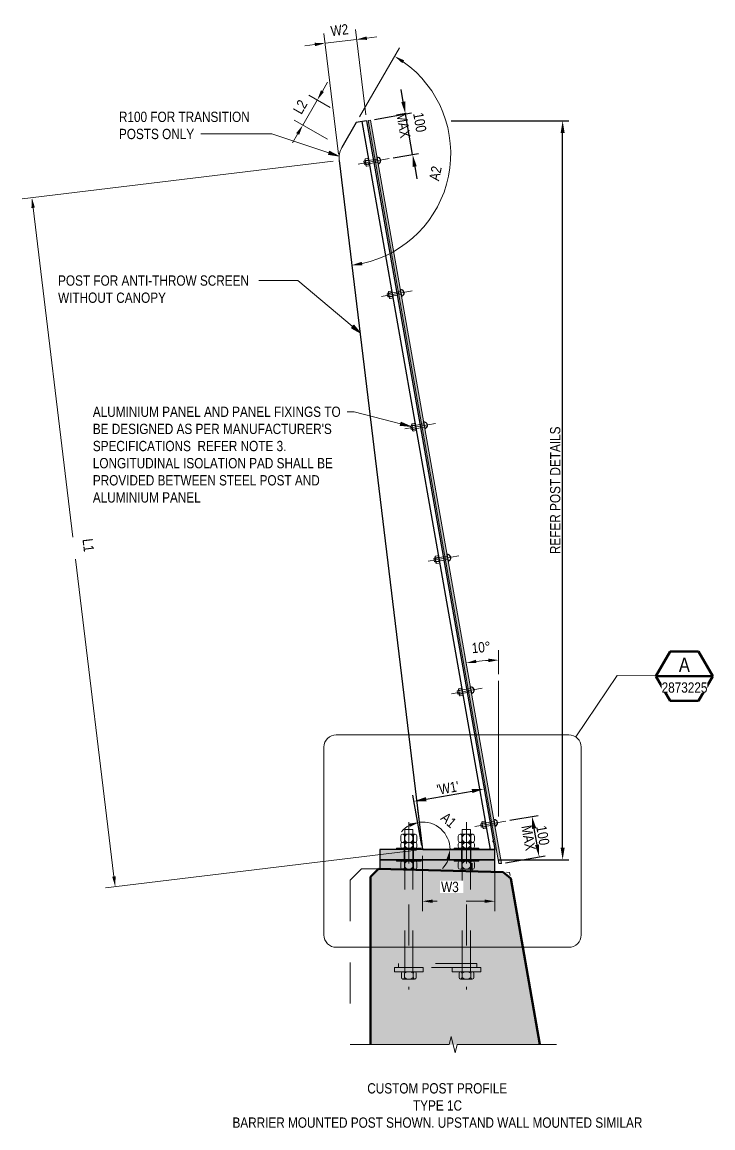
# Model space of a CAD drawing. Header units: metres. Extents: x 2.5 to 15.5, y -5.5 to 5.4.
# Drawn here: x 8.897 to 10.578, y 2.667 to 5.357 of the extents above; entities that cross this region are included whole.
import ezdxf

# ---------------------------------------------------------------- set-up
doc = ezdxf.new("R2010")
doc.units = ezdxf.units.M
doc.linetypes.add('JacobsCenter', pattern=[0.015, 0.009, -0.0015, 0.003, -0.0015])
doc.linetypes.add('JacobsDash', pattern=[0.0045, 0.003, -0.0015])
doc.layers.get('Defpoints').update_dxf_attribs({"color": 41})
for name, color, linetype, lineweight in [('A-ANNO-DIMS', 7, 'Continuous', 9), ('A-ANNO-SYMB', 7, 'Continuous', 9), ('A-DETL', 7, 'Continuous', 13), ('A-DETL-GENF', 7, 'Continuous', 9), ('G-ANNO-TEXT', 7, 'Continuous', 9)]:
    doc.layers.add(name, color=color, linetype=linetype, lineweight=lineweight)
doc.styles.add('Arial Narrow_3', font='ARIALN.TTF', dxfattribs={"height": 0.025})
doc.styles.add('Arial Narrow_4', font='ARIALN.TTF', dxfattribs={"height": 0.035})
doc.dimstyles.new('____ddd____', dxfattribs={"dimscale": 0.3048, "dimtxt": 0.025586, "dimasz": 0.098425, "dimexe": 0.049213, "dimexo": 0.032808, "dimgap": 0.016404, "dimtad": 1, "dimdec": 0, "dimlfac": 1000, "dimzin": 0, "dimdsep": 46, "dimtxsty": 'Arial Narrow_3', "dimsah": 1, "dimcen": 0.09, "dimaunit": 1, "dimadec": 4, "dimazin": 0, "dimtfac": 1, "dimtdec": 4, "dimtix": 1, "dimtmove": 0, "dimatfit": 3, "dimfxl": 1, "dimtvp": 1, "dimtolj": 1, "dimtzin": 0, "dimarcsym": 2})
doc.dimstyles.new('____ddd_____1', dxfattribs={"dimscale": 0.3048, "dimtxt": 0.025586, "dimasz": 0.098425, "dimexe": 0.049213, "dimexo": 0.032808, "dimgap": 0.016404, "dimtad": 1, "dimdec": 0, "dimlfac": 1000, "dimzin": 0, "dimdsep": 46, "dimtxsty": 'Arial Narrow_3', "dimsah": 1, "dimcen": 0.09, "dimaunit": 1, "dimadec": 4, "dimazin": 0, "dimtfac": 1, "dimtdec": 4, "dimtix": 1, "dimtmove": 2, "dimatfit": 3, "dimfxl": 1, "dimtvp": 1, "dimtolj": 1, "dimtzin": 0, "dimarcsym": 2})
doc.dimstyles.new('Dimension_Angle_O__DMS_', dxfattribs={"dimscale": 0.3048, "dimtxt": 0.025586, "dimasz": 0.082021, "dimexe": 0.07874, "dimexo": 0.052493, "dimgap": 0.065617, "dimtad": 1, "dimdec": 3, "dimlfac": 1000, "dimrnd": 0.001, "dimzin": 0, "dimdsep": 46, "dimtxsty": 'Arial Narrow_3', "dimsah": 1, "dimcen": 0.09, "dimaunit": 1, "dimadec": 4, "dimazin": 0, "dimtfac": 1, "dimtdec": 4, "dimtix": 1, "dimtmove": 2, "dimatfit": 3, "dimfxl": 1, "dimtvp": 1, "dimtfill": 1, "dimtolj": 1, "dimtzin": 0, "dimlwd": 18, "dimlwe": 18, "dimarcsym": 2})
doc.dimstyles.new('Dimension_Angle_T___º__', dxfattribs={"dimscale": 0.3048, "dimtxt": 0.025586, "dimasz": 0.082021, "dimexe": 0.07874, "dimexo": 0.052493, "dimgap": 0.065617, "dimtad": 1, "dimdec": 3, "dimlfac": 1000, "dimrnd": 0.001, "dimzin": 0, "dimdsep": 46, "dimtxsty": 'Arial Narrow_3', "dimsah": 1, "dimcen": 0.09, "dimadec": 0, "dimazin": 0, "dimtfac": 1, "dimtdec": 4, "dimtix": 1, "dimtmove": 0, "dimatfit": 3, "dimfxl": 1, "dimtvp": 1, "dimtolj": 1, "dimtzin": 0, "dimlwd": 18, "dimlwe": 18, "dimarcsym": 2})
doc.dimstyles.new('Dimension_Angle_T___º___1', dxfattribs={"dimscale": 0.3048, "dimtxt": 0.025586, "dimasz": 0.082021, "dimexe": 0.07874, "dimexo": 0.052493, "dimgap": 0.065617, "dimtad": 1, "dimdec": 3, "dimlfac": 1000, "dimrnd": 0.001, "dimzin": 0, "dimdsep": 46, "dimtxsty": 'Arial Narrow_3', "dimsah": 1, "dimcen": 0.09, "dimadec": 0, "dimazin": 0, "dimtfac": 1, "dimtdec": 4, "dimtix": 1, "dimtmove": 0, "dimatfit": 3, "dimfxl": 1, "dimtvp": 1, "dimtolj": 1, "dimtzin": 0, "dimlwd": 18, "dimlwe": 18, "dimarcsym": 2})
doc.dimstyles.new('Dimension_Standard_O__mm_', dxfattribs={"dimscale": 0.3048, "dimtxt": 0.025586, "dimasz": 0.082021, "dimexe": 0.07874, "dimexo": 0.049213, "dimgap": 0.049213, "dimtad": 1, "dimdec": 0, "dimlfac": 1000, "dimzin": 0, "dimdsep": 46, "dimtxsty": 'Arial Narrow_3', "dimsah": 1, "dimcen": 0.09, "dimaunit": 1, "dimadec": 4, "dimazin": 0, "dimtfac": 1, "dimtdec": 4, "dimtix": 1, "dimtmove": 0, "dimatfit": 3, "dimfxl": 1, "dimtvp": 1, "dimtfill": 1, "dimtolj": 1, "dimtzin": 0, "dimlwd": 18, "dimlwe": 18, "dimarcsym": 2})
doc.dimstyles.new('Dimension_Standard_O__mm__1', dxfattribs={"dimscale": 0.3048, "dimtxt": 0.025586, "dimasz": 0.082021, "dimexe": 0.07874, "dimexo": 0.049213, "dimgap": 0.049213, "dimtad": 1, "dimdec": 0, "dimlfac": 1000, "dimzin": 0, "dimdsep": 46, "dimtxsty": 'Arial Narrow_3', "dimsah": 1, "dimcen": 0.09, "dimaunit": 1, "dimadec": 4, "dimazin": 0, "dimtfac": 1, "dimtdec": 4, "dimtix": 1, "dimtmove": 2, "dimatfit": 3, "dimfxl": 1, "dimtvp": 1, "dimtfill": 1, "dimtolj": 1, "dimtzin": 0, "dimlwd": 18, "dimlwe": 18, "dimarcsym": 2})

# ---------------------------------------------------------------- blocks, each defined once
blk = doc.blocks.new('CS_DET_BreakLine_ViewScale1 - CS_Std BreakLine-5790255-DRG-2873224- SECTION 1')
at = {"layer": 'A-DETL-GENF', "lineweight": 18}
for p, q in [((0.2211, 0), (-0.02, 0)), ((0.2261, 0.02), (0.2211, 0)), ((0.2361, -0.02), (0.2261, 0.02)), ((0.2411, 0), (0.2361, -0.02)), ((0.4822, 0), (0.2411, 0))]:
    blk.add_line(p, q, dxfattribs=at)
blk = doc.blocks.new('Drafting View - SheetRef-4900799-DRG-2873224- SECTION 1')
at = {"layer": 'A-ANNO-SYMB', "lineweight": 50}
for p, q in [((-0.00346, 0.006), (-0.00693, 0)), ((0.00346, 0.006), (-0.00346, 0.006)), ((0.00693, 0), (0.00346, 0.006)), ((-0.00693, 0), (0.00693, 0)), ((-0.00693, 0), (-0.00347, -0.006)), ((0.00346, -0.006), (0.00693, 0)), ((-0.00347, -0.006), (0.00346, -0.006))]:
    blk.add_line(p, q, dxfattribs=at)
blk = doc.blocks.new('DIMBLOCK1-DRG-2873224- SECTION 1')
at = {"layer": 'A-ANNO-DIMS', "color": 0, "lineweight": 18, "transparency": 16777216}
for p, q in [((9.9715, 3.8298), (9.9813, 3.7746)), ((10.0565, 3.7706), (10.0565, 3.8292))]:
    blk.add_line(p, q, dxfattribs=at)
blk.add_arc((10.0565, 3.348), 0.4571, 93.1337, 96.8663, dxfattribs=at)
at = {"layer": 'A-ANNO-DIMS', "color": 0, "transparency": 16777216}
for points in [[(10.0024, 3.7978), (10.0012, 3.806), (9.9771, 3.7982)], [(10.0314, 3.8087), (10.0316, 3.8003), (10.0565, 3.8052)]]:
    blk.add_solid(points, dxfattribs=at)
at = {"layer": 'Defpoints', "color": 0, "transparency": 16777216}
for p in [(9.9687, 3.8455), (10.0299, 3.8044), (10.0565, 3.7546), (10.0565, 3.348)]:
    blk.add_point(p, dxfattribs=at)
at = {"layer": 'A-ANNO-DIMS', "color": 0, "lineweight": 18, "transparency": 16777216, "insert": (10.0138, 3.8361), "char_height": 0.025, "width": 0.054583, "attachment_point": 5, "rotation": 5, "style": 'Arial Narrow_3'}
blk.add_mtext('\\A1;10°', dxfattribs=at)
blk = doc.blocks.new('DIMBLOCK2-DRG-2873224- SECTION 1')
at = {"layer": 'A-ANNO-DIMS', "color": 0, "lineweight": -2, "transparency": 16777216}
for p, q in [((10.0835, 3.4155), (10.1525, 3.4276)), ((10.1499, 3.3561), (10.1429, 3.3955)), ((10.073, 3.312), (10.1699, 3.3291))]:
    blk.add_line(p, q, dxfattribs=at)
at = {"layer": 'A-ANNO-DIMS', "color": 0, "transparency": 16777216}
for points in [[(10.1479, 3.3964), (10.138, 3.3946), (10.1377, 3.425)], [(10.1548, 3.3569), (10.145, 3.3552), (10.1551, 3.3265)]]:
    blk.add_solid(points, dxfattribs=at)
at = {"layer": 'Defpoints', "color": 0, "transparency": 16777216}
for p in [(10.1377, 3.425), (10.0737, 3.4137), (10.0631, 3.3103)]:
    blk.add_point(p, dxfattribs=at)
at = {"layer": 'A-ANNO-DIMS', "color": 0, "transparency": 16777216, "char_height": 0.025, "width": 0.074564, "attachment_point": 5, "rotation": 280, "style": 'Arial Narrow_3'}
for s, insert in [('\\A1;MAX', (10.1292, 3.3727)), ('\\A1;100', (10.1639, 3.3789))]:
    blk.add_mtext(s, dxfattribs=dict(at, insert=insert))
blk = doc.blocks.new('DIMBLOCK3-DRG-2873224- SECTION 1')
at = {"layer": 'A-ANNO-DIMS', "color": 0, "lineweight": -2, "transparency": 16777216}
for p, q in [((10.0193, 3.503), (10.0238, 3.4772)), ((9.8695, 3.3543), (9.8479, 3.4766)), ((9.88, 3.4671), (9.9917, 3.4867))]:
    blk.add_line(p, q, dxfattribs=at)
at = {"layer": 'A-ANNO-DIMS', "color": 0, "transparency": 16777216}
for points in [[(9.8792, 3.472), (9.8809, 3.4621), (9.8505, 3.4619)], [(9.9908, 3.4917), (9.9925, 3.4818), (10.0212, 3.492)]]:
    blk.add_solid(points, dxfattribs=at)
at = {"layer": 'Defpoints', "color": 0, "transparency": 16777216}
for p in [(10.0175, 3.5129), (10.0212, 3.492), (9.8712, 3.3444)]:
    blk.add_point(p, dxfattribs=at)
at = {"layer": 'A-ANNO-DIMS', "color": 0, "transparency": 16777216, "insert": (9.9328, 3.4942), "char_height": 0.025, "width": 0.065305, "attachment_point": 5, "rotation": 10, "style": 'Arial Narrow_3'}
blk.add_mtext("\\A1;'W1'", dxfattribs=at)
blk = doc.blocks.new('DIMBLOCK4-DRG-2873224- SECTION 1')
at = {"layer": 'A-ANNO-DIMS', "color": 0, "lineweight": -2, "transparency": 16777216}
for p, q in [((9.8244, 5.1631), (9.8192, 5.1926)), ((9.7541, 5.1202), (9.8444, 5.1361)), ((9.847, 5.035), (9.8296, 5.1335)), ((9.7997, 5.0267), (9.8617, 5.0376)), ((9.8522, 5.0055), (9.8574, 4.9759))]:
    blk.add_line(p, q, dxfattribs=at)
at = {"layer": 'A-ANNO-DIMS', "color": 0, "transparency": 16777216}
for points in [[(9.8293, 5.164), (9.8195, 5.1622), (9.8296, 5.1335)], [(9.8571, 5.0064), (9.8472, 5.0046), (9.847, 5.035)]]:
    blk.add_solid(points, dxfattribs=at)
at = {"layer": 'Defpoints', "color": 0, "transparency": 16777216}
for p in [(9.7443, 5.1185), (9.8296, 5.1335), (9.7898, 5.025)]:
    blk.add_point(p, dxfattribs=at)
at = {"layer": 'A-ANNO-DIMS', "color": 0, "transparency": 16777216, "insert": (9.8447, 5.1096), "char_height": 0.025, "width": 0.074564, "attachment_point": 5, "rotation": 280, "line_spacing_factor": 0.974696, "style": 'Arial Narrow_3'}
blk.add_mtext('\\A1;100\\PMAX', dxfattribs=at)
blk = doc.blocks.new('DIMBLOCK5-DRG-2873224- SECTION 1')
at = {"layer": 'A-ANNO-DIMS', "color": 0, "lineweight": -2, "transparency": 16777216}
for p, q in [((9.9409, 5.1168), (10.2272, 5.1168)), ((10.2122, 3.3494), (10.2122, 5.0868)), ((10.0571, 3.3194), (10.2272, 3.3194))]:
    blk.add_line(p, q, dxfattribs=at)
at = {"layer": 'A-ANNO-DIMS', "color": 0, "transparency": 16777216}
for points in [[(10.2072, 5.0868), (10.2172, 5.0868), (10.2122, 5.1168)], [(10.2072, 3.3494), (10.2172, 3.3494), (10.2122, 3.3194)]]:
    blk.add_solid(points, dxfattribs=at)
at = {"layer": 'Defpoints', "color": 0, "transparency": 16777216}
for p in [(9.9309, 5.1168), (10.2122, 5.1168), (10.0471, 3.3194)]:
    blk.add_point(p, dxfattribs=at)
at = {"layer": 'A-ANNO-DIMS', "color": 0, "transparency": 16777216, "insert": (10.1942, 4.2181), "char_height": 0.025, "width": 0.372821, "attachment_point": 5, "rotation": 90, "style": 'Arial Narrow_3'}
blk.add_mtext('\\A1;REFER POST DETAILS', dxfattribs=at)
blk = doc.blocks.new('DIMBLOCK6-DRG-2873224- SECTION 1')
at = {"layer": 'A-ANNO-DIMS', "color": 0, "lineweight": 18, "transparency": 16777216}
for p, q in [((9.8593, 3.4428), (9.866, 3.3872)), ((9.9703, 3.3444), (9.9143, 3.3444))]:
    blk.add_line(p, q, dxfattribs=at)
for start, end in [(118.3827, 139.8717), (0, 96.8937), (317.022, 338.511)]:
    blk.add_arc((9.8712, 3.3444), 0.067, start, end, dxfattribs=at)
at = {"layer": 'A-ANNO-DIMS', "color": 0, "transparency": 16777216}
for points in [[(9.8381, 3.4074), (9.8406, 3.3995), (9.8632, 3.411)], [(9.9295, 3.3206), (9.9377, 3.3191), (9.9383, 3.3444)]]:
    blk.add_solid(points, dxfattribs=at)
at = {"layer": 'Defpoints', "color": 0, "transparency": 16777216}
for p in [(9.8574, 3.4586), (9.8712, 3.3444), (9.9863, 3.3444)]:
    blk.add_point(p, dxfattribs=at)
at = {"layer": 'A-ANNO-DIMS', "color": 0, "lineweight": 18, "transparency": 16777216, "insert": (9.93, 3.4371), "char_height": 0.025, "width": 0.041912, "attachment_point": 1, "rotation": 318.4468, "line_spacing_factor": 0.974696, "style": 'Arial Narrow_3', "bg_fill": 3, "box_fill_scale": 1.1, "bg_fill_color": 256, "bg_fill_true_color": 13158600, "bg_fill_transparency": 0}
blk.add_mtext('\\A1;A1', dxfattribs=at)
at = {"layer": 'Defpoints', "color": 0, "transparency": 16777216}
blk.add_point((9.9, 3.405), dxfattribs=at)
blk = doc.blocks.new('DIMBLOCK7-DRG-2873224- SECTION 1')
at = {"layer": 'A-ANNO-DIMS', "color": 0, "lineweight": 18, "transparency": 16777216}
for p, q in [((9.6668, 5.0354), (9.6312, 5.3293)), ((9.7329, 5.1317), (9.7079, 5.3386)), ((9.6093, 5.3025), (9.5845, 5.2995)), ((9.6341, 5.3055), (9.7108, 5.3147)), ((9.7356, 5.3177), (9.7604, 5.3207))]:
    blk.add_line(p, q, dxfattribs=at)
at = {"layer": 'A-ANNO-DIMS', "color": 0, "transparency": 16777216}
for points in [[(9.6088, 5.3066), (9.6098, 5.2983), (9.6341, 5.3055)], [(9.7351, 5.3219), (9.7361, 5.3136), (9.7108, 5.3147)]]:
    blk.add_solid(points, dxfattribs=at)
at = {"layer": 'Defpoints', "color": 0, "transparency": 16777216}
for p in [(9.7347, 5.1168), (9.6686, 5.0206)]:
    blk.add_point(p, dxfattribs=at)
at = {"layer": 'A-ANNO-DIMS', "color": 0, "lineweight": 18, "transparency": 16777216, "insert": (9.6691, 5.3375), "char_height": 0.025, "width": 0.051659, "attachment_point": 5, "rotation": 6.8937, "style": 'Arial Narrow_3', "bg_fill": 3, "box_fill_scale": 1.1, "bg_fill_color": 256, "bg_fill_true_color": 13158600, "bg_fill_transparency": 0}
blk.add_mtext('\\A1;W2', dxfattribs=at)
at = {"layer": 'Defpoints', "color": 0, "transparency": 16777216}
blk.add_point((9.7108, 5.3147), dxfattribs=at)
blk = doc.blocks.new('DIMBLOCK8-DRG-2873224- SECTION 1')
at = {"layer": 'A-ANNO-DIMS', "color": 0, "lineweight": 18, "transparency": 16777216}
for p, q in [((9.7181, 5.1263), (9.8153, 5.2947)), ((9.7032, 4.7339), (9.6965, 4.7895))]:
    blk.add_line(p, q, dxfattribs=at)
blk.add_arc((9.6666, 5.0371), 0.2734, 282.1349, 54.7587, dxfattribs=at)
at = {"layer": 'A-ANNO-DIMS', "color": 0, "transparency": 16777216}
for points in [[(9.8221, 5.2569), (9.8266, 5.2639), (9.8033, 5.2739)], [(9.7247, 4.7657), (9.7233, 4.7739), (9.6994, 4.7657)]]:
    blk.add_solid(points, dxfattribs=at)
at = {"layer": 'Defpoints', "color": 0, "transparency": 16777216}
for p in [(9.7101, 5.1125), (9.6666, 5.0371), (9.8894, 4.8787), (9.7051, 4.718)]:
    blk.add_point(p, dxfattribs=at)
at = {"layer": 'A-ANNO-DIMS', "color": 0, "lineweight": 18, "transparency": 16777216, "insert": (9.9025, 4.9889), "char_height": 0.025, "width": 0.041912, "attachment_point": 5, "rotation": 78.4468, "style": 'Arial Narrow_3'}
blk.add_mtext('\\A1;A2', dxfattribs=at)
blk = doc.blocks.new('DIMBLOCK9-DRG-2873224- SECTION 1')
at = {"layer": 'A-ANNO-DIMS', "color": 0, "lineweight": 18, "transparency": 16777216}
for p, q in [((9.6276, 5.189), (9.6401, 5.2106)), ((9.6151, 5.1673), (9.5799, 5.1064)), ((9.6466, 5.1491), (9.5943, 5.1793)), ((9.6398, 5.0718), (9.5591, 5.1184)), ((9.5674, 5.0847), (9.5549, 5.0631))]:
    blk.add_line(p, q, dxfattribs=at)
at = {"layer": 'A-ANNO-DIMS', "color": 0, "transparency": 16777216}
for points in [[(9.624, 5.191), (9.6312, 5.1869), (9.6151, 5.1673)], [(9.5638, 5.0868), (9.571, 5.0827), (9.5799, 5.1064)]]:
    blk.add_solid(points, dxfattribs=at)
at = {"layer": 'Defpoints', "color": 0, "transparency": 16777216}
for p in [(9.6596, 5.1416), (9.5799, 5.1064), (9.6528, 5.0643)]:
    blk.add_point(p, dxfattribs=at)
at = {"layer": 'A-ANNO-DIMS', "color": 0, "lineweight": 18, "transparency": 16777216, "insert": (9.5736, 5.1506), "char_height": 0.025, "width": 0.038013, "attachment_point": 5, "rotation": 60, "style": 'Arial Narrow_3', "bg_fill": 3, "box_fill_scale": 1.1, "bg_fill_color": 256, "bg_fill_true_color": 13158600, "bg_fill_transparency": 0}
blk.add_mtext('\\A1;L2', dxfattribs=at)
blk = doc.blocks.new('DIMBLOCK10-DRG-2873224- SECTION 1')
at = {"layer": 'A-ANNO-DIMS', "color": 0, "lineweight": 18, "transparency": 16777216}
for p, q in [((9.8712, 3.3294), (9.8712, 3.1947)), ((10.0472, 3.3294), (10.0472, 3.1947)), ((9.8962, 3.2187), (9.9066, 3.2187)), ((10.0222, 3.2187), (9.9778, 3.2187))]:
    blk.add_line(p, q, dxfattribs=at)
at = {"layer": 'A-ANNO-DIMS', "color": 0, "transparency": 16777216}
for points in [[(9.8962, 3.2229), (9.8962, 3.2146), (9.8712, 3.2187)], [(10.0222, 3.2229), (10.0222, 3.2146), (10.0472, 3.2187)]]:
    blk.add_solid(points, dxfattribs=at)
at = {"layer": 'Defpoints', "color": 0, "transparency": 16777216}
for p in [(9.8712, 3.3444), (10.0472, 3.3444), (10.0472, 3.2187)]:
    blk.add_point(p, dxfattribs=at)
at = {"layer": 'A-ANNO-DIMS', "color": 0, "lineweight": 18, "transparency": 16777216, "insert": (9.9164, 3.266), "char_height": 0.025, "width": 0.051659, "attachment_point": 1, "line_spacing_factor": 0.974696, "style": 'Arial Narrow_3', "bg_fill": 3, "box_fill_scale": 1.1, "bg_fill_color": 256, "bg_fill_true_color": 13158600, "bg_fill_transparency": 0}
blk.add_mtext('\\A1;W3', dxfattribs=at)
blk = doc.blocks.new('DIMBLOCK11-DRG-2873224- SECTION 1')
at = {"layer": 'A-ANNO-DIMS', "color": 0, "lineweight": 18, "transparency": 16777216}
for p, q in [((9.6537, 5.0188), (8.8969, 4.9273)), ((8.9237, 4.9053), (9.0205, 4.1045)), ((9.1204, 3.2788), (9.0271, 4.0504)), ((9.8563, 3.3426), (9.0995, 3.2511))]:
    blk.add_line(p, q, dxfattribs=at)
at = {"layer": 'A-ANNO-DIMS', "color": 0, "transparency": 16777216}
for points in [[(8.9279, 4.9058), (8.9196, 4.9048), (8.9207, 4.9301)], [(9.1245, 3.2793), (9.1162, 3.2783), (9.1234, 3.254)]]:
    blk.add_solid(points, dxfattribs=at)
at = {"layer": 'Defpoints', "color": 0, "transparency": 16777216}
for p in [(9.6686, 5.0206), (9.8712, 3.3444), (9.1234, 3.254)]:
    blk.add_point(p, dxfattribs=at)
at = {"layer": 'A-ANNO-DIMS', "color": 0, "lineweight": 18, "transparency": 16777216, "insert": (9.0685, 4.102), "char_height": 0.025, "width": 0.038013, "attachment_point": 1, "rotation": 276.8937, "line_spacing_factor": 0.974696, "style": 'Arial Narrow_3', "bg_fill": 3, "box_fill_scale": 1.1, "bg_fill_color": 256, "bg_fill_true_color": 13158600, "bg_fill_transparency": 0}
blk.add_mtext('\\A1;L1', dxfattribs=at)

msp = doc.modelspace()

# ---------------------------------------------------------------- hatches: boundary and pattern name
at = {"layer": 'A-DETL-GENF', "true_color": 0xc0c0c0}
msp.add_hatch(color=9, dxfattribs=at).paths.add_polyline_path([(10.0572894, 3.3103113), (10.0631214, 3.3103113), (9.7442886, 5.1185015), (9.7386326, 5.1175042), (10.0556813, 3.3194318)])
at = {"layer": 'A-DETL-GENF', "true_color": 0xffffff}
for points in [[(9.7671413, 3.3195678), (10.0471413, 3.3195678), (10.0471413, 3.3445678), (9.7671413, 3.3445678)], [(9.9459104, 2.8700975), (10.157011, 2.8700975), (10.0857908, 3.2740073), (10.0671413, 3.2894282), (9.7641257, 3.2976854), (9.7448099, 3.2783696), (9.7448099, 2.8700975), (9.9359104, 2.8700975)]]:
    msp.add_hatch(color=7, dxfattribs=at).paths.add_polyline_path(points)
at = {"layer": 'A-DETL-GENF', "true_color": 0xebebeb}
msp.add_hatch(color=7, dxfattribs=at).paths.add_polyline_path([(10.0471413, 3.2908487), (10.0471413, 3.3194318), (9.7671413, 3.3194318), (9.7671413, 3.2984787), (9.9509104, 3.293471)])
at = {"layer": 'G-ANNO-TEXT'}
for points in [[(9.6674699, 5.0308898), (9.6451201, 5.042928), (9.6423506, 5.0345579)], [(9.7206987, 4.5999361), (9.7044022, 4.6194003), (9.6987279, 4.6126527)], [(9.8425219, 4.3735514), (9.8194217, 4.3840782), (9.8172145, 4.3755426)]]:
    msp.add_hatch(color=256, dxfattribs=at).paths.add_polyline_path(points)

# ---------------------------------------------------------------- linework, layer by layer
at = {"layer": 'A-ANNO-SYMB', "lineweight": 18}
for p, q in [((10.2440604, 3.6184047), (10.3448541, 3.767369)), ((10.3448541, 3.767369), (10.4392303, 3.7667964)), ((10.2272484, 3.6235581), (9.661359, 3.6235581)), ((9.631359, 3.5935581), (9.631359, 3.1366543)), ((10.2572484, 3.1366543), (10.2572484, 3.5935581)), ((9.661359, 3.1066543), (10.2272484, 3.1066543))]:
    msp.add_line(p, q, dxfattribs=at)
for centre, start, end in [((9.661359, 3.5935581), 90, 180), ((10.2272484, 3.5935581), 0, 90), ((9.661359, 3.1366543), 180, 270), ((10.2272484, 3.1366543), 270, 0)]:
    msp.add_arc(centre, 0.03, start, end, dxfattribs=at)
at = {"layer": 'A-DETL', "lineweight": 25}
for p, q in [((9.7100732, 5.1124684), (9.6749039, 5.0515534)), ((9.7346934, 5.1168096), (9.7100732, 5.1124684)), ((9.7238605, 5.1148995), (10.0360417, 3.3444318)), ((9.7346934, 5.1168096), (10.0472114, 3.3444318)), ((9.6685666, 5.020552), (9.8712114, 3.3444318)), ((9.7602155, 5.0278578), (9.7630018, 5.0121031)), ((9.8171223, 4.7058799), (9.8199085, 4.6901252)), ((9.8739053, 4.3838478), (9.8766915, 4.3680931)), ((9.9306882, 4.0618156), (9.9334744, 4.0460609)), ((9.9874712, 3.7397835), (9.9902574, 3.7240288)), ((10.0444391, 3.4167022), (10.0472254, 3.4009475)), ((9.7671413, 3.3445678), (9.7671413, 3.3195678)), ((10.0471413, 3.3445678), (9.7671413, 3.3445678)), ((9.8269998, 3.3194318), (9.8269998, 3.3445678)), ((9.8489998, 3.3194318), (9.8489998, 3.3445678)), ((9.8722114, 3.3444318), (10.0482114, 3.3444318)), ((9.9669998, 3.3194318), (9.9669998, 3.3444318)), ((9.9889998, 3.3194318), (9.9889998, 3.3444318)), ((10.0471413, 3.3195678), (10.0471413, 3.3445678)), ((9.7671413, 3.3195678), (10.0471413, 3.3195678)), ((9.7671413, 3.3194318), (9.7671413, 3.2984787)), ((10.0471413, 3.3194318), (9.7671413, 3.3194318)), ((10.0471413, 3.2908487), (10.0471413, 3.3194318)), ((9.7671413, 3.2984787), (10.0471413, 3.2908487))]:
    msp.add_line(p, q, dxfattribs=at)
at = {"layer": 'A-DETL', "lineweight": 9}
for p, q in [((9.7442886, 5.1185015), (9.7386326, 5.1175042)), ((9.7386326, 5.1175042), (10.0572894, 3.3103113)), ((10.0631214, 3.3103113), (9.7442886, 5.1185015)), ((9.7336285, 5.0080706), (9.7312314, 5.0216651)), ((9.7336285, 5.0080706), (9.7312314, 5.0216651)), ((9.7336285, 5.0080706), (9.7312314, 5.0216651)), ((9.7377098, 5.0248383), (9.7328538, 5.023982)), ((9.7384044, 5.020899), (9.7335484, 5.0200428)), ((9.7401069, 5.0112437), (9.7352508, 5.0103875)), ((9.7408015, 5.0073045), (9.7359454, 5.0064483)), ((9.7424238, 5.0096214), (9.7400267, 5.0232159)), ((9.7424238, 5.0096214), (9.7400267, 5.0232159)), ((9.7424238, 5.0096214), (9.7400267, 5.0232159)), ((9.7904115, 4.6860384), (9.7880144, 4.699633)), ((9.7904115, 4.6860384), (9.7880144, 4.699633)), ((9.7904115, 4.6860384), (9.7880144, 4.699633)), ((9.7944928, 4.7028061), (9.7896367, 4.7019499)), ((9.7951874, 4.6988669), (9.7903313, 4.6980106)), ((9.7968899, 4.6892116), (9.7920338, 4.6883554)), ((9.7975845, 4.6852724), (9.7927284, 4.6844161)), ((9.7992068, 4.6875893), (9.7968097, 4.7011838)), ((9.7992068, 4.6875893), (9.7968097, 4.7011838)), ((9.7992068, 4.6875893), (9.7968097, 4.7011838)), ((9.8471944, 4.3640063), (9.8447973, 4.3776008)), ((9.8471944, 4.3640063), (9.8447973, 4.3776008)), ((9.8471944, 4.3640063), (9.8447973, 4.3776008)), ((9.8512757, 4.380774), (9.8464197, 4.3799177)), ((9.8519703, 4.3768348), (9.8471143, 4.3759785)), ((9.8536728, 4.3671795), (9.8488167, 4.3663232)), ((9.8543674, 4.3632402), (9.8495113, 4.362384)), ((9.8559897, 4.3655572), (9.8535927, 4.3791517)), ((9.8559897, 4.3655572), (9.8535927, 4.3791517)), ((9.8559897, 4.3655572), (9.8535927, 4.3791517)), ((9.9039774, 4.0419742), (9.9015803, 4.0555687)), ((9.9039774, 4.0419742), (9.9015803, 4.0555687)), ((9.9039774, 4.0419742), (9.9015803, 4.0555687)), ((9.9080587, 4.0587419), (9.9032026, 4.0578856)), ((9.9087533, 4.0548026), (9.9038972, 4.0539464)), ((9.9104558, 4.0451473), (9.9055997, 4.0442911)), ((9.9111504, 4.0412081), (9.9062943, 4.0403518)), ((9.9127727, 4.043525), (9.9103756, 4.0571195)), ((9.9127727, 4.043525), (9.9103756, 4.0571195)), ((9.9127727, 4.043525), (9.9103756, 4.0571195)), ((9.9607603, 3.719942), (9.9583633, 3.7335366)), ((9.9607603, 3.719942), (9.9583633, 3.7335366)), ((9.9607603, 3.719942), (9.9583633, 3.7335366)), ((9.9648416, 3.7367097), (9.9599856, 3.7358535)), ((9.9655362, 3.7327705), (9.9606802, 3.7319142)), ((9.9672387, 3.7231152), (9.9623827, 3.7222589)), ((9.9679333, 3.719176), (9.9630772, 3.7183197)), ((9.9695556, 3.7214929), (9.9671586, 3.7350874)), ((9.9695556, 3.7214929), (9.9671586, 3.7350874)), ((9.9695556, 3.7214929), (9.9671586, 3.7350874)), ((10.0177283, 3.3968607), (10.0153312, 3.4104552)), ((10.0177283, 3.3968607), (10.0153312, 3.4104552)), ((10.0177283, 3.3968607), (10.0153312, 3.4104552)), ((10.0218096, 3.4136284), (10.0169535, 3.4127721)), ((10.0225042, 3.4096892), (10.0176481, 3.4088329)), ((10.0242067, 3.4000339), (10.0193506, 3.3991776)), ((10.0249013, 3.3960946), (10.0200452, 3.3952384)), ((10.0265236, 3.3984115), (10.0241265, 3.4120061)), ((10.0265236, 3.3984115), (10.0241265, 3.4120061)), ((10.0265236, 3.3984115), (10.0241265, 3.4120061)), ((10.0572894, 3.3103113), (10.0631214, 3.3103113)), ((10.0751908, 3.2892236), (10.0831297, 3.2890073)), ((10.0831297, 3.2890073), (10.0844531, 3.2815245))]:
    msp.add_line(p, q, dxfattribs=at)
at = {"layer": 'A-DETL', "linetype": 'JacobsCenter', "lineweight": 9}
for p, q in [((9.7143478, 5.0116512), (9.7898093, 5.0249571)), ((9.7711259, 4.6896465), (9.846342, 4.7029091)), ((9.8279089, 4.3676143), (9.903125, 4.380877)), ((9.8846918, 4.0455822), (9.9599079, 4.0588448)), ((9.9414748, 3.7235501), (10.0166909, 3.7368127)), ((9.9984427, 3.4004687), (10.0736588, 3.4137314))]:
    msp.add_line(p, q, dxfattribs=at)
at = {"layer": 'A-DETL', "linetype": 'JacobsDash'}
for p, q in [((9.7287882, 5.0182551), (9.7609121, 5.0239194)), ((9.7301848, 5.0103583), (9.7623057, 5.0160389)), ((9.7855656, 4.6962543), (9.8178188, 4.7019414)), ((9.7869622, 4.6883575), (9.8192125, 4.694061)), ((9.8423486, 4.3742222), (9.8746018, 4.3799093)), ((9.8437451, 4.3663254), (9.8759954, 4.3720288)), ((9.8991315, 4.0521901), (9.9313847, 4.0578772)), ((9.9005281, 4.0442932), (9.9327784, 4.0499967)), ((9.9559145, 3.7301579), (9.9881677, 3.735845)), ((9.9573111, 3.7222611), (9.9895614, 3.7279646)), ((10.0128825, 3.4070766), (10.0451356, 3.4127637)), ((10.014279, 3.3991798), (10.0465293, 3.4048832))]:
    msp.add_line(p, q, dxfattribs=at)
at = {"layer": 'A-DETL'}
for p, q in [((9.7287882, 5.0182551), (9.7301848, 5.0103583)), ((9.7855656, 4.6962543), (9.7869622, 4.6883575)), ((9.8423486, 4.3742222), (9.8437451, 4.3663254)), ((9.8991315, 4.0521901), (9.9005281, 4.0442932)), ((9.9559145, 3.7301579), (9.9573111, 3.7222611)), ((10.0128825, 3.4070766), (10.014279, 3.3991798))]:
    msp.add_line(p, q, dxfattribs=at)
at = {"layer": 'A-DETL', "lineweight": 18}
for p, q in [((10.0564672, 3.424633), (10.0564672, 3.754633)), ((9.8479998, 3.3933801), (9.8279998, 3.3933801)), ((9.8279998, 3.3933801), (9.8279998, 3.3045921)), ((9.8479998, 3.3933801), (9.8479998, 3.3051371)), ((9.9679998, 3.3933801), (9.9879998, 3.3933801)), ((9.9679998, 3.3933801), (9.9679998, 3.2951371)), ((9.9879998, 3.3933801), (9.9879998, 3.2945921)), ((9.8182638, 3.3772678), (9.8182638, 3.3663358)), ((9.8226978, 3.3817018), (9.8533018, 3.3817018)), ((9.8226978, 3.3619018), (9.8533018, 3.3619018)), ((9.8226978, 3.3619018), (9.8533018, 3.3619018)), ((9.8226978, 3.3619018), (9.8533018, 3.3619018)), ((9.8271318, 3.3772678), (9.8271318, 3.3663358)), ((9.8271318, 3.3727994), (9.8271318, 3.3708041)), ((9.8488678, 3.3772678), (9.8488678, 3.3663358)), ((9.8488678, 3.3727994), (9.8488678, 3.3708041)), ((9.8577358, 3.3772678), (9.8577358, 3.3663358)), ((9.9582638, 3.3772678), (9.9582638, 3.3663358)), ((9.9933018, 3.3817018), (9.9626978, 3.3817018)), ((9.9933018, 3.3619018), (9.9626978, 3.3619018)), ((9.9933018, 3.3619018), (9.9626978, 3.3619018)), ((9.9933018, 3.3619018), (9.9626978, 3.3619018)), ((9.9671318, 3.3772678), (9.9671318, 3.3663358)), ((9.9671318, 3.3727994), (9.9671318, 3.3708041)), ((9.9888678, 3.3772678), (9.9888678, 3.3663358)), ((9.9888678, 3.3727994), (9.9888678, 3.3708041)), ((9.9977358, 3.3772678), (9.9977358, 3.3663358)), ((9.8679998, 3.3475678), (9.8079998, 3.3475678)), ((9.8079998, 3.3475678), (9.8079998, 3.3445678)), ((9.8079998, 3.3445678), (9.8679998, 3.3445678)), ((9.8182638, 3.3574678), (9.8182638, 3.3520018)), ((9.8226978, 3.3475678), (9.8533018, 3.3475678)), ((9.8226978, 3.3475678), (9.8533018, 3.3475678)), ((9.8271318, 3.3574678), (9.8271318, 3.3520018)), ((9.8271318, 3.3529994), (9.8271318, 3.3564701)), ((9.8488678, 3.3574678), (9.8488678, 3.3520018)), ((9.8488678, 3.3529994), (9.8488678, 3.3564701)), ((9.8577358, 3.3574678), (9.8577358, 3.3520018)), ((9.8679998, 3.3445678), (9.8679998, 3.3475678)), ((9.9479998, 3.3475678), (10.0079998, 3.3475678)), ((9.9479998, 3.3445678), (9.9479998, 3.3475678)), ((10.0079998, 3.3445678), (9.9479998, 3.3445678)), ((9.9582638, 3.3574678), (9.9582638, 3.3520018)), ((9.9933018, 3.3475678), (9.9626978, 3.3475678)), ((9.9933018, 3.3475678), (9.9626978, 3.3475678)), ((9.9671318, 3.3574678), (9.9671318, 3.3520018)), ((9.9671318, 3.3529994), (9.9671318, 3.3564701)), ((9.9888678, 3.3574678), (9.9888678, 3.3520018)), ((9.9888678, 3.3529994), (9.9888678, 3.3564701)), ((9.9977358, 3.3574678), (9.9977358, 3.3520018)), ((10.0079998, 3.3475678), (10.0079998, 3.3445678)), ((9.8079998, 3.3194318), (9.8679998, 3.3194318)), ((9.8079998, 3.3164318), (9.8079998, 3.3194318)), ((9.8679998, 3.3164318), (9.8079998, 3.3164318)), ((9.8182638, 3.3119978), (9.8182638, 3.3010658)), ((9.8226978, 3.3164318), (9.8533018, 3.3164318)), ((9.8271318, 3.3119978), (9.8271318, 3.3010658)), ((9.8488678, 3.3119978), (9.8488678, 3.3010658)), ((9.8577358, 3.3119978), (9.8577358, 3.3010658)), ((9.8679998, 3.3164318), (9.8679998, 3.3194318)), ((10.0079998, 3.3194318), (9.9479998, 3.3194318)), ((9.9479998, 3.3164318), (9.9479998, 3.3194318)), ((9.9479998, 3.3164318), (10.0079998, 3.3164318)), ((9.9582638, 3.3119978), (9.9582638, 3.3010658)), ((9.9933018, 3.3164318), (9.9626978, 3.3164318)), ((9.9671318, 3.3119978), (9.9671318, 3.3010658)), ((9.9888678, 3.3119978), (9.9888678, 3.3010658)), ((9.9977358, 3.3119978), (9.9977358, 3.3010658)), ((10.0079998, 3.3164318), (10.0079998, 3.3194318)), ((9.8226978, 3.2966318), (9.8533018, 3.2966318)), ((9.8226978, 3.2966318), (9.8533018, 3.2966318)), ((9.8226978, 3.2966318), (9.8533018, 3.2966318)), ((9.8271318, 3.3075294), (9.8271318, 3.3055341)), ((9.8488678, 3.3075294), (9.8488678, 3.3055341)), ((9.9933018, 3.2966318), (9.9626978, 3.2966318)), ((9.9933018, 3.2966318), (9.9626978, 3.2966318)), ((9.9933018, 3.2966318), (9.9626978, 3.2966318)), ((9.9671318, 3.3075294), (9.9671318, 3.3055341)), ((9.9888678, 3.3075294), (9.9888678, 3.3055341)), ((9.8199998, 3.0330215), (9.8199998, 3.0436315)), ((9.8273898, 3.0330215), (9.8273898, 3.0436315)), ((9.8486098, 3.0330215), (9.8486098, 3.0436315)), ((9.8559998, 3.0330215), (9.8559998, 3.0436315)), ((9.9599998, 3.0330215), (9.9599998, 3.0436315)), ((9.9673898, 3.0330215), (9.9673898, 3.0436315)), ((9.9886098, 3.0330215), (9.9886098, 3.0436315)), ((9.9959998, 3.0330215), (9.9959998, 3.0436315)), ((9.8236948, 3.0293265), (9.8510848, 3.0293265)), ((9.9923048, 3.0293265), (9.9649148, 3.0293265))]:
    msp.add_line(p, q, dxfattribs=at)
at = {"layer": 'A-DETL', "linetype": 'JacobsCenter', "lineweight": 18}
for p, q in [((9.8379998, 3.4108276), (9.8379998, 3.0038461)), ((9.9779998, 3.4108276), (9.9779998, 3.0038461))]:
    msp.add_line(p, q, dxfattribs=at)
at = {"layer": 'A-DETL', "linetype": 'JacobsCenter', "lineweight": 25}
msp.add_line((9.9921413, 3.291472), (9.9921413, 3.311472), dxfattribs=at)
at = {"layer": 'A-DETL', "linetype": 'JacobsDash', "lineweight": 18}
for p, q in [((9.6948099, 3.2699094), (9.7225859, 3.2976854)), ((9.7641257, 3.2976854), (9.7225859, 3.2976854)), ((9.8279998, 3.0473265), (9.8279998, 3.3045921)), ((9.8479998, 3.0473265), (9.8479998, 3.3051371)), ((9.9679998, 3.0473265), (9.9679998, 3.2951371)), ((9.9879998, 3.0473265), (9.9879998, 3.2945921)), ((9.6948099, 3.2699094), (9.6948099, 2.8700975)), ((10.0029998, 3.0673265), (9.8129998, 3.0673265)), ((9.8129998, 3.0573265), (9.8129998, 3.0673265)), ((10.0029998, 3.0573265), (10.0029998, 3.0673265)), ((9.8729998, 3.0573265), (9.8029998, 3.0573265)), ((9.8029998, 3.0473265), (9.8029998, 3.0573265)), ((9.8729998, 3.0473265), (9.8029998, 3.0473265)), ((9.8236948, 3.0473265), (9.8510848, 3.0473265)), ((9.9929998, 3.0573265), (9.8429998, 3.0573265)), ((9.8729998, 3.0473265), (9.8729998, 3.0573265)), ((9.9429998, 3.0573265), (10.0129998, 3.0573265)), ((9.9429998, 3.0473265), (9.9429998, 3.0573265)), ((9.9429998, 3.0473265), (10.0129998, 3.0473265)), ((9.9923048, 3.0473265), (9.9649148, 3.0473265)), ((10.0129998, 3.0473265), (10.0129998, 3.0573265))]:
    msp.add_line(p, q, dxfattribs=at)
at = {"layer": 'A-DETL', "lineweight": 50}
for p, q in [((9.7641257, 3.2976854), (9.7448099, 3.2783696)), ((10.0671413, 3.2894282), (9.7641257, 3.2976854)), ((10.0857908, 3.2740073), (10.0671413, 3.2894282)), ((9.7448099, 3.2783696), (9.7448099, 2.8700975)), ((10.157011, 2.8700975), (10.0857908, 3.2740073))]:
    msp.add_line(p, q, dxfattribs=at)
at = {"layer": 'A-DETL', "color": 7, "lineweight": 9, "true_color": 0xffffff}
msp.add_circle((10.0429043, 3.3645295), 0.001, dxfattribs=at)
at = {"layer": 'A-DETL', "lineweight": 18}
for centre, radius, start, end in [((9.7182051, 5.0265534), 0.05, 150, 186.8936638), ((9.8226978, 3.3772678), 0.004434, 0, 180), ((9.8226978, 3.3663358), 0.004434, 180, 0), ((9.8226978, 3.3574678), 0.004434, 0, 180), ((9.8379998, 3.3706168), 0.011085, 11.3556156, 168.6443844), ((9.8379998, 3.3729868), 0.011085, 191.3556156, 348.6443844), ((9.8379998, 3.3508168), 0.011085, 11.3556156, 168.6443844), ((9.8533018, 3.3772678), 0.004434, 0, 180), ((9.8533018, 3.3663358), 0.004434, 180, 0), ((9.8533018, 3.3574678), 0.004434, 0, 180), ((9.9626978, 3.3772678), 0.004434, 0, 180), ((9.9626978, 3.3663358), 0.004434, 180, 0), ((9.9626978, 3.3574678), 0.004434, 0, 180), ((9.9779998, 3.3706168), 0.011085, 11.3556156, 168.6443844), ((9.9779998, 3.3729868), 0.011085, 191.3556156, 348.6443844), ((9.9779998, 3.3508168), 0.011085, 11.3556156, 168.6443844), ((9.9933018, 3.3772678), 0.004434, 0, 180), ((9.9933018, 3.3663358), 0.004434, 180, 0), ((9.9933018, 3.3574678), 0.004434, 0, 180), ((9.8226978, 3.3520018), 0.004434, 180, 0), ((9.8379998, 3.3586528), 0.011085, 191.3556156, 348.6443844), ((9.8533018, 3.3520018), 0.004434, 180, 0), ((9.9626978, 3.3520018), 0.004434, 180, 0), ((9.9779998, 3.3586528), 0.011085, 191.3556156, 348.6443844), ((9.9933018, 3.3520018), 0.004434, 180, 0), ((9.8226978, 3.3119978), 0.004434, 0, 180), ((9.8379998, 3.3053468), 0.011085, 11.3556156, 168.6443844), ((9.8533018, 3.3119978), 0.004434, 0, 180), ((9.9626978, 3.3119978), 0.004434, 0, 180), ((9.9779998, 3.3053468), 0.011085, 11.3556156, 168.6443844), ((9.9933018, 3.3119978), 0.004434, 0, 180), ((9.8226978, 3.3010658), 0.004434, 180, 0), ((9.8379998, 3.3077168), 0.011085, 191.3556156, 348.6443844), ((9.8533018, 3.3010658), 0.004434, 180, 0), ((9.9626978, 3.3010658), 0.004434, 180, 0), ((9.9779998, 3.3077168), 0.011085, 191.3556156, 348.6443844), ((9.9933018, 3.3010658), 0.004434, 180, 0), ((9.8236948, 3.0436315), 0.003695, 0, 180), ((9.8379998, 3.030246), 0.0170805, 51.5980053, 128.4019947), ((9.8523048, 3.0436315), 0.003695, 0, 180), ((9.9636948, 3.0436315), 0.003695, 0, 180), ((9.9779998, 3.030246), 0.0170805, 51.5980053, 128.4019947), ((9.9923048, 3.0436315), 0.003695, 0, 180), ((9.8236948, 3.0330215), 0.003695, 180, 0), ((9.8379998, 3.0464071), 0.0170805, 231.5980053, 308.4019947), ((9.8523048, 3.0330215), 0.003695, 180, 0), ((9.9636948, 3.0330215), 0.003695, 180, 0), ((9.9779998, 3.0464071), 0.0170805, 231.5980053, 308.4019947), ((9.9923048, 3.0330215), 0.003695, 180, 0)]:
    msp.add_arc(centre, radius, start, end, dxfattribs=at)
at = {"layer": 'A-DETL', "lineweight": 9}
for centre, radius, start, end in [((9.7332011, 5.0220124), 0.002, 100, 280), ((9.737354, 5.0157361), 0.005, 111.3556156, 268.6443844), ((9.7355981, 5.0084179), 0.002, 100, 280), ((9.7363012, 5.0155504), 0.005, 291.3556156, 88.6443844), ((9.7380571, 5.0228686), 0.002, 280, 100), ((9.7404542, 5.0092741), 0.002, 280, 100), ((9.789984, 4.6999803), 0.002, 100, 280), ((9.794137, 4.6937039), 0.005, 111.3556156, 268.6443844), ((9.7923811, 4.6863857), 0.002, 100, 280), ((9.7930842, 4.6935183), 0.005, 291.3556156, 88.6443844), ((9.7948401, 4.7008365), 0.002, 280, 100), ((9.7972372, 4.687242), 0.002, 280, 100), ((9.846767, 4.3779481), 0.002, 100, 280), ((9.8509199, 4.3716718), 0.005, 111.3556156, 268.6443844), ((9.849164, 4.3643536), 0.002, 100, 280), ((9.8498672, 4.3714862), 0.005, 291.3556156, 88.6443844), ((9.851623, 4.3788044), 0.002, 280, 100), ((9.8540201, 4.3652099), 0.002, 280, 100), ((9.9035499, 4.055916), 0.002, 100, 280), ((9.9077029, 4.0496397), 0.005, 111.3556156, 268.6443844), ((9.905947, 4.0423215), 0.002, 100, 280), ((9.9066501, 4.049454), 0.005, 291.3556156, 88.6443844), ((9.908406, 4.0567722), 0.002, 280, 100), ((9.9108031, 4.0431777), 0.002, 280, 100), ((9.9603329, 3.7338839), 0.002, 100, 280), ((9.9644858, 3.7276075), 0.005, 111.3556156, 268.6443844), ((9.96273, 3.7202893), 0.002, 100, 280), ((9.9634331, 3.7274219), 0.005, 291.3556156, 88.6443844), ((9.9651889, 3.7347401), 0.002, 280, 100), ((9.967586, 3.7211456), 0.002, 280, 100), ((10.0173008, 3.4108025), 0.002, 100, 280), ((10.0214538, 3.4045262), 0.005, 111.3556156, 268.6443844), ((10.0196979, 3.397208), 0.002, 100, 280), ((10.020401, 3.4043406), 0.005, 291.3556156, 88.6443844), ((10.0221569, 3.4116588), 0.002, 280, 100), ((10.024554, 3.3980642), 0.002, 280, 100)]:
    msp.add_arc(centre, radius, start, end, dxfattribs=at)
at = {"layer": 'A-DETL', "lineweight": 25}
for centre in [(9.7615296, 5.0199665), (9.8184364, 4.6979886), (9.8752194, 4.3759565), (9.9320023, 4.0539243), (9.9887853, 3.7318922), (10.0457532, 3.4088108)]:
    msp.add_arc(centre, 0.008, 280.6037199, 99.4544665, dxfattribs=at)
at = {"layer": 'G-ANNO-TEXT'}
for p, q in [((9.4679254, 5.0848079), (9.3314137, 5.0848079)), ((9.5045145, 5.0848079), (9.4679254, 5.0848079)), ((9.5303376, 4.7282716), (9.4729859, 4.7282716)), ((9.5680904, 4.7282716), (9.5303376, 4.7282716)), ((9.7206987, 4.5999361), (9.5680904, 4.7282716)), ((9.7044022, 4.6194003), (9.6987279, 4.6126527)), ((9.6987279, 4.6126527), (9.7206987, 4.5999361)), ((9.7206987, 4.5999361), (9.7044022, 4.6194003)), ((9.6877598, 4.4092079), (9.6877256, 4.4092079)), ((9.7046362, 4.4092079), (9.6877598, 4.4092079)), ((9.8425219, 4.3735514), (9.7046362, 4.4092079)), ((9.8194217, 4.3840782), (9.8172145, 4.3755426)), ((9.8425219, 4.3735514), (9.8194217, 4.3840782)), ((9.8172145, 4.3755426), (9.8425219, 4.3735514))]:
    msp.add_line(p, q, dxfattribs=at)

# ---------------------------------------------------------------- block references
at = {"layer": 'A-ANNO-SYMB', "lineweight": 50, "xscale": 9.999999999999996, "yscale": 9.999999999999996, "zscale": 9.999999999999996}
msp.add_blockref('Drafting View - SheetRef-4900799-DRG-2873224- SECTION 1', (10.5085058, 3.7663762), dxfattribs=at)
at = {"layer": 'A-DETL-GENF'}
msp.add_blockref('CS_DET_BreakLine_ViewScale1 - CS_Std BreakLine-5790255-DRG-2873224- SECTION 1', (9.7148099, 2.8700975), dxfattribs=at)

# ---------------------------------------------------------------- texts
at = {"layer": 'G-ANNO-TEXT', "char_height": 0.025, "attachment_point": 1, "style": 'Arial Narrow_3', "bg_fill": 3, "box_fill_scale": 1, "bg_fill_color": 256, "bg_fill_transparency": 0}
for s, insert in [('R100 FOR TRANSITION ', (9.1325282, 5.1389797)), ('POSTS ONLY', (9.1325282, 5.0973079))]:
    msp.add_mtext(s, dxfattribs=dict(at, insert=insert))
at = {"layer": 'G-ANNO-TEXT', "char_height": 0.025, "attachment_point": 1, "style": 'Arial Narrow_3', "bg_fill": 3, "box_fill_scale": 1, "bg_fill_color": 256, "bg_fill_true_color": 13158600, "bg_fill_transparency": 0}
for s, insert in [('POST FOR ANTI-THROW SCREEN ', (8.9843817, 4.7407716)), ('WITHOUT CANOPY', (8.9843817, 4.6990997)), ('SPECIFICATIONS  REFER NOTE 3. ', (9.0690256, 4.3383642)), ('PROVIDED BETWEEN STEEL POST AND ', (9.0690256, 4.2550204)), ('ALUMINIUM PANEL', (9.0690256, 4.2133485)), ('CUSTOM POST PROFILE', (9.7368279, 2.7761836)), ('TYPE 1C', (9.8479529, 2.7345117)), ('BARRIER MOUNTED POST SHOWN. UPSTAND WALL MOUNTED SIMILAR', (9.4087446, 2.6928398))]:
    msp.add_mtext(s, dxfattribs=dict(at, insert=insert))

# ---------------------------------------------------------------- dimensions: what is measured, and where the dimension line sits
at = {"layer": 'A-ANNO-DIMS'}
dim = msp.add_linear_dim(base=(9.8295905, 5.1335425), p1=(9.7898093, 5.0249571), p2=(9.7442886, 5.1185015), angle=280, text='<>\\XMAX', dimstyle='____ddd_____1', override={"dimpost": '<>', "dimfxl": 0.104032}, dxfattribs=at)
dim.commit()
dim.dimension.update_dxf_attribs({"geometry": 'DIMBLOCK4-DRG-2873224- SECTION 1', "text_midpoint": (9.8447349, 5.1095521), "dimtype": 160, "text_rotation": 280})
for base, p1, p2, angle, text, override, picture, middle in [((10.2121764, 5.1168096), (10.0471413, 3.3194318), (9.9308673, 5.1168096), 90, 'REFER POST DETAILS', {"dimpost": '<>', "dimfxl": 1.801135}, 'DIMBLOCK5-DRG-2873224- SECTION 1', (10.1942416, 4.2181207)), ((10.0211983, 3.4919591), (9.8712114, 3.3444318), (10.0175147, 3.5128501), 10, "'W1'", {"dimpost": '<>', "dimfxl": 0.223091}, 'DIMBLOCK3-DRG-2873224- SECTION 1', (9.9328041, 3.4941948)), ((10.1377238, 3.4250277), (10.0631214, 3.3103113), (10.0736588, 3.4137314), 280, '<>\\XMAX', {"dimpost": '<>', "dimfxl": 0.103955}, 'DIMBLOCK2-DRG-2873224- SECTION 1', (10.1464078, 3.375778))]:
    dim = msp.add_linear_dim(base=base, p1=p1, p2=p2, angle=angle, text=text, dimstyle='____ddd____', override=override, dxfattribs=at)
    dim.commit()
    dim.dimension.update_dxf_attribs({"geometry": picture, "text_midpoint": middle})
at = {"layer": 'A-ANNO-DIMS', "lineweight": 18}
dim = msp.add_angular_dim_3p(base=(10.0298866, 3.804421), center=(10.0564672, 3.3480487), p1=(10.0564672, 3.754633), p2=(9.9687496, 3.8455201), dimstyle='Dimension_Angle_T___º__', override={"dimpost": '<>', "dimfxl": 0.126312}, dxfattribs=at)
dim.commit()
dim.dimension.update_dxf_attribs({"geometry": 'DIMBLOCK1-DRG-2873224- SECTION 1', "text_midpoint": (10.0137688, 3.8360945)})

# ---------------------------------------------------------------- next in the draw order: texts
at = {"layer": 'A-ANNO-SYMB', "insert": (10.4950465, 3.811355), "char_height": 0.035, "attachment_point": 1, "style": 'Arial Narrow_4', "bg_fill": 3, "box_fill_scale": 1, "bg_fill_color": 256, "bg_fill_transparency": 0}
msp.add_mtext('A', dxfattribs=at)
at = {"layer": 'A-ANNO-SYMB', "insert": (10.4530465, 3.7509449), "char_height": 0.025, "attachment_point": 1, "style": 'Arial Narrow_3', "bg_fill": 3, "box_fill_scale": 1, "bg_fill_color": 256, "bg_fill_true_color": 13158600, "bg_fill_transparency": 0}
msp.add_mtext('2873225', dxfattribs=at)
at = {"layer": 'G-ANNO-TEXT', "char_height": 0.025, "attachment_point": 1, "style": 'Arial Narrow_3', "bg_fill": 3, "box_fill_scale": 1, "bg_fill_color": 256, "bg_fill_true_color": 13158600, "bg_fill_transparency": 0}
for s, insert in [('ALUMINIUM PANEL AND PANEL FIXINGS TO ', (9.0690256, 4.4217079)), ("BE DESIGNED AS PER MANUFACTURER'S ", (9.0690256, 4.380036)), ('LONGITUDINAL ISOLATION PAD SHALL BE ', (9.0690256, 4.2966923))]:
    msp.add_mtext(s, dxfattribs=dict(at, insert=insert))

# ---------------------------------------------------------------- next in the draw order: dimensions: what is measured, and where the dimension line sits
at = {"layer": 'A-ANNO-DIMS', "lineweight": 18}
dim = msp.add_linear_dim(base=(9.7107629, 5.3147439), p1=(9.6685666, 5.020552), p2=(9.7346934, 5.1168096), angle=6.8936638, text='W2', dimstyle='Dimension_Standard_O__mm_', override={"dimpost": '<>', "dimfxl": 0.116783}, dxfattribs=at)
dim.commit()
dim.dimension.update_dxf_attribs({"geometry": 'DIMBLOCK7-DRG-2873224- SECTION 1', "text_midpoint": (9.669134, 5.3374627)})
dim = msp.add_angular_dim_3p(base=(9.8999757, 3.4049977), center=(9.8712114, 3.3444318), p1=(9.9862608, 3.3444318), p2=(9.8574023, 3.4586494), text='A1', dimstyle='Dimension_Angle_O__DMS_', override={"dimpost": '<>', "dimfxl": 0.172192}, dxfattribs=at)
dim.commit()
dim.dimension.update_dxf_attribs({"geometry": 'DIMBLOCK6-DRG-2873224- SECTION 1', "text_midpoint": (9.9346397, 3.410725), "dimtype": 165, "text_rotation": 318.4468319})

# ---------------------------------------------------------------- next in the draw order: linework, layer by layer
at = {"layer": 'G-ANNO-TEXT'}
msp.add_line((9.6451201, 5.042928), (9.6423506, 5.0345579), dxfattribs=at)

# ---------------------------------------------------------------- next in the draw order: dimensions: what is measured, and where the dimension line sits
at = {"layer": 'A-ANNO-DIMS', "lineweight": 18}
dim = msp.add_angular_dim_3p(base=(9.8893986, 4.8787252), center=(9.6665648, 5.0371097), p1=(9.7051399, 4.7180459), p2=(9.7100732, 5.1124684), text='A2', dimstyle='Dimension_Angle_T___º___1', override={"dimpost": '<>', "dimfxl": 0.394453}, dxfattribs=at)
dim.commit()
dim.dimension.update_dxf_attribs({"geometry": 'DIMBLOCK8-DRG-2873224- SECTION 1', "text_midpoint": (9.9025213, 4.9888757)})
dim = msp.add_linear_dim(base=(10.0472114, 3.2187246), p1=(9.8712114, 3.3444318), p2=(10.0472114, 3.3444318), text='W3', dimstyle='Dimension_Standard_O__mm__1', override={"dimpost": '<>', "dimfxl": 0.176}, dxfattribs=at)
dim.commit()
dim.dimension.update_dxf_attribs({"geometry": 'DIMBLOCK10-DRG-2873224- SECTION 1', "text_midpoint": (9.9422454, 3.2493682), "dimtype": 160})

# ---------------------------------------------------------------- next in the draw order: dimensions: what is measured, and where the dimension line sits
dim = msp.add_linear_dim(base=(9.5799218, 5.1063913), p1=(9.6595997, 5.1416093), p2=(9.6527552, 5.064341), angle=60, text='L2', dimstyle='Dimension_Standard_O__mm_', override={"dimpost": '<>', "dimfxl": 0.077571}, dxfattribs=at)
dim.commit()
dim.dimension.update_dxf_attribs({"geometry": 'DIMBLOCK9-DRG-2873224- SECTION 1', "text_midpoint": (9.5736465, 5.1506244)})
dim = msp.add_linear_dim(base=(9.1233591, 3.2540156), p1=(9.6685666, 5.020552), p2=(9.8712114, 3.3444318), angle=276.8936638, text='L1', dimstyle='Dimension_Standard_O__mm__1', override={"dimpost": '<>', "dimfxl": 1.688326}, dxfattribs=at)
dim.commit()
dim.dimension.update_dxf_attribs({"geometry": 'DIMBLOCK11-DRG-2873224- SECTION 1', "text_midpoint": (9.0542224, 4.0811661), "dimtype": 160, "text_rotation": 276.8936638})

# ---------------------------------------------------------------- next in the draw order: linework, layer by layer
at = {"layer": 'G-ANNO-TEXT'}
for p, q in [((9.6674699, 5.0308898), (9.5045145, 5.0848079)), ((9.6423506, 5.0345579), (9.6674699, 5.0308898)), ((9.6674699, 5.0308898), (9.6451201, 5.042928))]:
    msp.add_line(p, q, dxfattribs=at)

doc.saveas('drawing.dxf')
